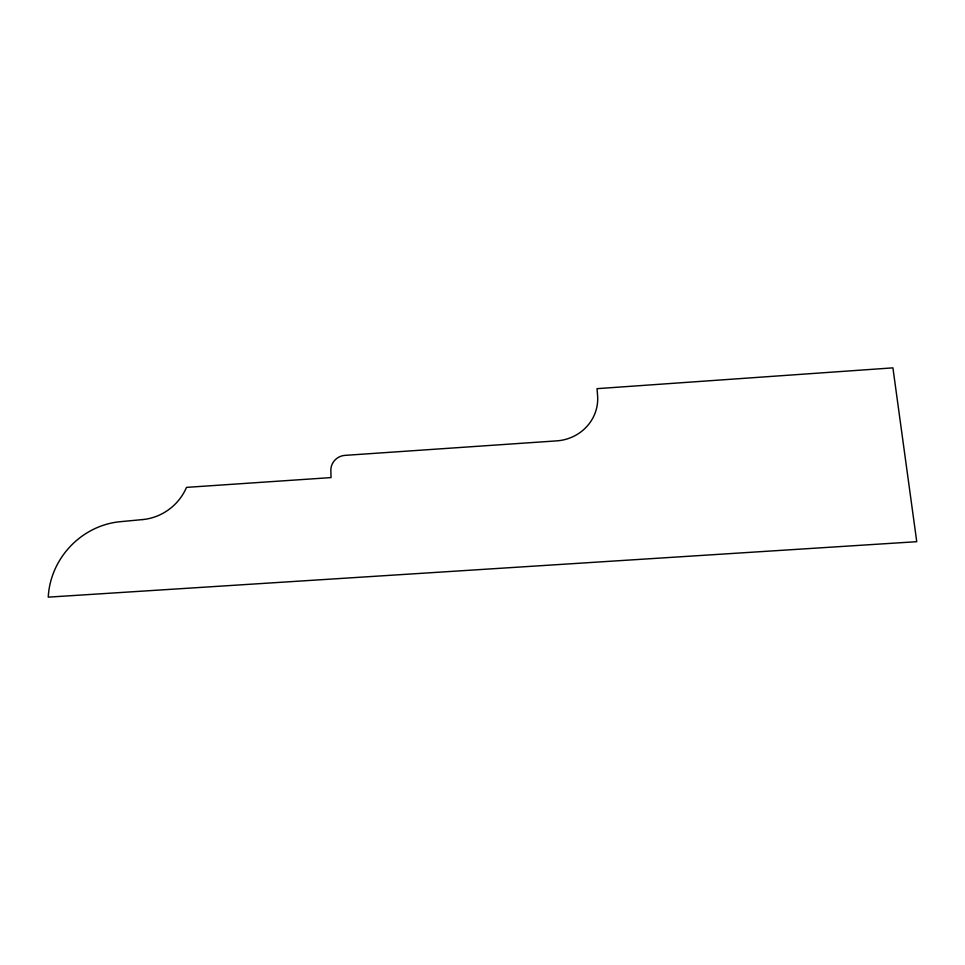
<?xml version="1.0" encoding="UTF-8"?>
<svg xmlns="http://www.w3.org/2000/svg" width="965" height="965" viewBox="0 0 965 965"><rect width="100%" height="100%" fill="white"/><g stroke="black" fill="none" stroke-linecap="round" stroke-linejoin="round"><path stroke-width="1.45" d="M142.796 519.556L120.07 521.715A76.44 70.976 -48.3 0 0 48.25 597.142L916.75 541.691L892.915 367.858L597.033 388.666L597.588 395.638A43.92 41.941 -3 0 1 556.733 440.872L344.927 455.371A14.692 14.041 -29.5 0 0 330.85 470.498L331.055 477.591L186.498 487.373A50.144 46.416 -39.5 0 1 142.796 519.556"/></g></svg>
